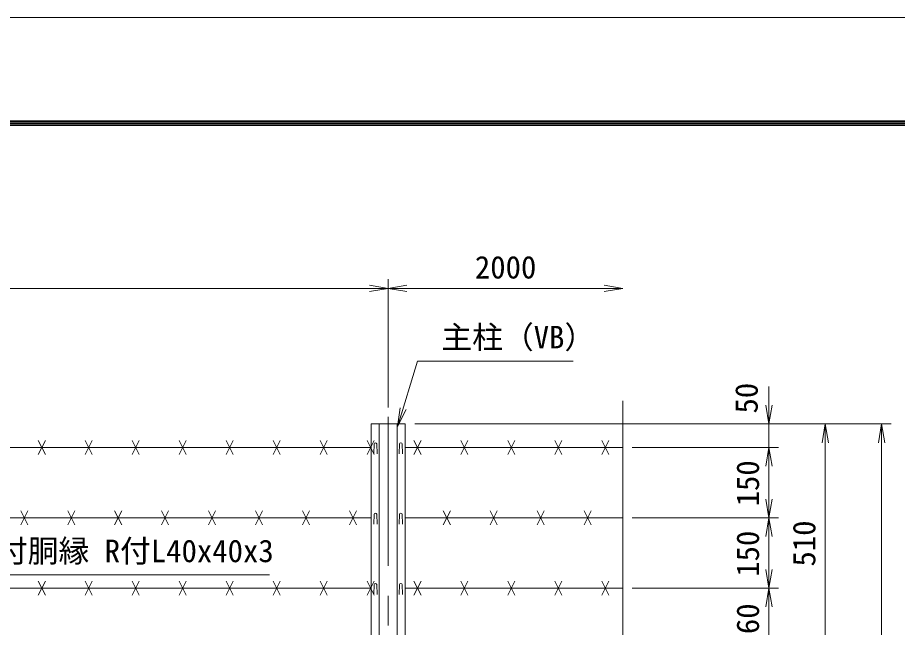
# Model space of a CAD drawing. Units: millimetres, scale not verified. Extents: x -4200 to 4200, y -2970 to 2970.
# Drawn here: x -2174 to -300, y 1670 to 2970 of the extents above; entities that cross this region are included whole.
import ezdxf
from ezdxf.enums import TextEntityAlignment as Align

# ---------------------------------------------------------------- set-up
doc = ezdxf.new("R2010")
doc.units = ezdxf.units.MM
doc.header["$LTSCALE"] = 10
doc.linetypes.add('USER1', pattern=[50.8, 31.75, -6.35, 6.35, -6.35])
for name, color, linetype, lineweight in [('0-0_D-STR1', 1, 'Continuous', 18), ('0-1_D-BMK', 2, 'USER1', 13), ('0-2_D-STR-DIM', 7, 'Continuous', 13), ('0-3_D-STR3', 3, 'Continuous', 13), ('0-7_D-STR-TXT', 7, 'Continuous', 13), ('0-8_0', 7, 'Continuous', 18), ('0-B_D-TTL', 7, 'Continuous', 18)]:
    doc.layers.add(name, color=color, linetype=linetype, lineweight=lineweight)
doc.styles.add('ＭＳ ゴシック', font='')
doc.styles.get('ＭＳ ゴシック').set_extended_font_data('MS Gothic')

# ---------------------------------------------------------------- blocks, each defined once
blk = doc.blocks.new('_Open')
at = {"layer": '0-8_0'}
blk.add_line((-10, 1.667), (0, 0), dxfattribs=at)
blk.add_lwpolyline([(-10, -1.667), (0, 0), (-10, 0)], dxfattribs=at)

msp = doc.modelspace()

# ---------------------------------------------------------------- linework, layer by layer
at = {"layer": '0-0_D-STR1'}
for p, q in [((-1403.97, -506.02), (-1403.97, 2103.98)), ((-1365.97, -506.02), (-1365.97, 2103.98)), ((-1348.47, -506.02), (-1348.47, 2103.98)), ((-1414.97, 2061.86), (-1415.72, 2040.36)), ((-1408.97, 2061.86), (-1408.22, 2040.36)), ((-1360.97, 2061.86), (-1361.72, 2040.36)), ((-1354.97, 2061.86), (-1354.22, 2040.36)), ((-1414.97, 1911.86), (-1415.72, 1890.36)), ((-1408.97, 1911.86), (-1408.22, 1890.36)), ((-1360.97, 1911.86), (-1361.72, 1890.36)), ((-1354.97, 1911.86), (-1354.22, 1890.36)), ((-1414.97, 1761.86), (-1415.72, 1740.36)), ((-1408.97, 1761.86), (-1408.22, 1740.36)), ((-1360.97, 1761.86), (-1361.72, 1740.36)), ((-1354.97, 1761.86), (-1354.22, 1740.36))]:
    msp.add_line(p, q, dxfattribs=at)
msp.add_lwpolyline([(-1421.47, -506.02), (-1421.47, 2103.98), (-1348.47, 2103.98)], dxfattribs=at)
for centre in [(-1411.97, 2060.61), (-1357.97, 2060.61), (-1411.97, 1910.61), (-1357.97, 1910.61), (-1411.97, 1760.61), (-1357.97, 1760.61)]:
    msp.add_arc(centre, 3.25, 22.61986, 157.38014, dxfattribs=at)
at = {"layer": '0-1_D-BMK'}
msp.add_line((-1384.97, 2118.98), (-1384.97, -521.02), dxfattribs=at)
at = {"layer": '0-2_D-STR-DIM'}
for p, q in [((-1384.97, 2138.98), (-1384.97, 2412.76)), ((-1384.97, 2138.98), (-1384.97, 2412.76)), ((-3384.97, 2392.76), (-1384.97, 2392.76)), ((-1384.97, 2392.76), (-884.97, 2392.76)), ((-573.93, 2143.98), (-573.93, 2183.98)), ((-884.97, 2153.43), (-884.97, 784.63)), ((-1328.47, 2103.98), (-433.93, 2103.98)), ((-1328.47, 2103.98), (-313.93, 2103.98)), ((-1328.47, 2103.98), (-553.93, 2103.98)), ((-573.93, 2053.98), (-573.93, 2103.98)), ((-453.93, 1593.98), (-453.93, 2103.98)), ((-333.93, -506.02), (-333.93, 2103.98)), ((-864.97, 2053.98), (-553.93, 2053.98)), ((-864.97, 2053.98), (-553.93, 2053.98)), ((-573.93, 1903.98), (-573.93, 2053.98)), ((-573.93, 2013.98), (-573.93, 1973.98)), ((-864.97, 1903.98), (-553.93, 1903.98)), ((-864.97, 1903.98), (-553.93, 1903.98)), ((-573.93, 1753.98), (-573.93, 1903.98)), ((-864.97, 1753.98), (-553.93, 1753.98)), ((-864.97, 1753.98), (-553.93, 1753.98)), ((-573.93, 1593.98), (-573.93, 1753.98))]:
    msp.add_line(p, q, dxfattribs=at)
at = {"layer": '0-3_D-STR3'}
for p, q in [((-2129.97, 2038.98), (-2114.97, 2068.98)), ((-2129.97, 2068.98), (-2114.97, 2038.98)), ((-2029.97, 2038.98), (-2014.97, 2068.98)), ((-2029.97, 2068.98), (-2014.97, 2038.98)), ((-1929.97, 2038.98), (-1914.97, 2068.98)), ((-1929.97, 2068.98), (-1914.97, 2038.98)), ((-1829.97, 2038.98), (-1814.97, 2068.98)), ((-1829.97, 2068.98), (-1814.97, 2038.98)), ((-1729.97, 2038.98), (-1714.97, 2068.98)), ((-1729.97, 2068.98), (-1714.97, 2038.98)), ((-1629.97, 2038.98), (-1614.97, 2068.98)), ((-1629.97, 2068.98), (-1614.97, 2038.98)), ((-1529.97, 2038.98), (-1514.97, 2068.98)), ((-1529.97, 2068.98), (-1514.97, 2038.98)), ((-1429.97, 2038.98), (-1414.97, 2068.98)), ((-1429.97, 2068.98), (-1414.97, 2038.98)), ((-1329.97, 2038.98), (-1314.97, 2068.98)), ((-1329.97, 2068.98), (-1314.97, 2038.98)), ((-1229.97, 2038.98), (-1214.97, 2068.98)), ((-1229.97, 2068.98), (-1214.97, 2038.98)), ((-1129.97, 2038.98), (-1114.97, 2068.98)), ((-1129.97, 2068.98), (-1114.97, 2038.98)), ((-1029.97, 2038.98), (-1014.97, 2068.98)), ((-1029.97, 2068.98), (-1014.97, 2038.98)), ((-929.97, 2038.98), (-914.97, 2068.98)), ((-929.97, 2068.98), (-914.97, 2038.98)), ((-3359.97, 2053.98), (-1421.47, 2053.98)), ((-1348.47, 2053.98), (-884.97, 2053.98)), ((-2167.47, 1918.98), (-2152.47, 1888.98)), ((-2167.47, 1888.98), (-2152.47, 1918.98)), ((-2067.47, 1918.98), (-2052.47, 1888.98)), ((-2067.47, 1888.98), (-2052.47, 1918.98)), ((-1967.47, 1918.98), (-1952.47, 1888.98)), ((-1967.47, 1888.98), (-1952.47, 1918.98)), ((-1867.47, 1918.98), (-1852.47, 1888.98)), ((-1867.47, 1888.98), (-1852.47, 1918.98)), ((-1767.47, 1918.98), (-1752.47, 1888.98)), ((-1767.47, 1888.98), (-1752.47, 1918.98)), ((-1667.47, 1918.98), (-1652.47, 1888.98)), ((-1667.47, 1888.98), (-1652.47, 1918.98)), ((-1567.47, 1918.98), (-1552.47, 1888.98)), ((-1567.47, 1888.98), (-1552.47, 1918.98)), ((-1467.47, 1918.98), (-1452.47, 1888.98)), ((-1467.47, 1888.98), (-1452.47, 1918.98)), ((-1267.47, 1918.98), (-1252.47, 1888.98)), ((-1267.47, 1888.98), (-1252.47, 1918.98)), ((-1167.47, 1918.98), (-1152.47, 1888.98)), ((-1167.47, 1888.98), (-1152.47, 1918.98)), ((-1067.47, 1918.98), (-1052.47, 1888.98)), ((-1067.47, 1888.98), (-1052.47, 1918.98)), ((-967.47, 1918.98), (-952.47, 1888.98)), ((-967.47, 1888.98), (-952.47, 1918.98)), ((-3359.97, 1903.98), (-1421.47, 1903.98)), ((-1348.47, 1903.98), (-884.97, 1903.98)), ((-2129.97, 1738.98), (-2114.97, 1768.98)), ((-2129.97, 1768.98), (-2114.97, 1738.98)), ((-2029.97, 1738.98), (-2014.97, 1768.98)), ((-2029.97, 1768.98), (-2014.97, 1738.98)), ((-1929.97, 1738.98), (-1914.97, 1768.98)), ((-1929.97, 1768.98), (-1914.97, 1738.98)), ((-1829.97, 1738.98), (-1814.97, 1768.98)), ((-1829.97, 1768.98), (-1814.97, 1738.98)), ((-1729.97, 1738.98), (-1714.97, 1768.98)), ((-1729.97, 1768.98), (-1714.97, 1738.98)), ((-1629.97, 1738.98), (-1614.97, 1768.98)), ((-1629.97, 1768.98), (-1614.97, 1738.98)), ((-1529.97, 1738.98), (-1514.97, 1768.98)), ((-1529.97, 1768.98), (-1514.97, 1738.98)), ((-1429.97, 1738.98), (-1414.97, 1768.98)), ((-1429.97, 1768.98), (-1414.97, 1738.98)), ((-1329.97, 1738.98), (-1314.97, 1768.98)), ((-1329.97, 1768.98), (-1314.97, 1738.98)), ((-1229.97, 1738.98), (-1214.97, 1768.98)), ((-1229.97, 1768.98), (-1214.97, 1738.98)), ((-1129.97, 1738.98), (-1114.97, 1768.98)), ((-1129.97, 1768.98), (-1114.97, 1738.98)), ((-1029.97, 1738.98), (-1014.97, 1768.98)), ((-1029.97, 1768.98), (-1014.97, 1738.98)), ((-929.97, 1738.98), (-914.97, 1768.98)), ((-929.97, 1768.98), (-914.97, 1738.98)), ((-3359.97, 1753.98), (-1421.47, 1753.98)), ((-1348.47, 1753.98), (-884.97, 1753.98))]:
    msp.add_line(p, q, dxfattribs=at)
at = {"layer": '0-7_D-STR-TXT'}
for points in [[(-991.26, 2237.86), (-1322.64, 2237.86), (-1364.33, 2100.2)], [(-1637.87, 1782.37), (-2335.75, 1782.37), (-2393.31, 1595.89)]]:
    msp.add_lwpolyline(points, dxfattribs=at)
at = {"layer": '0-B_D-TTL', "color": 2}
msp.add_lwpolyline([(-4200, 2970), (4200, 2970), (4200, -2970), (-4200, -2970)], close=True, dxfattribs=at)
at = {"layer": '0-B_D-TTL'}
for points in [[(-3930, 2750), (3930, 2750), (3930, -2750), (-3930, -2750)], [(-3927.5, 2747.5), (3927.5, 2747.5), (3927.5, -2747.5), (-3927.5, -2747.5)], [(-3925, 2745), (3925, 2745), (3925, -2745), (-3925, -2745)], [(-3922.5, 2742.5), (3922.5, 2742.5), (3922.5, -2742.5), (-3922.5, -2742.5)], [(-3920, 2740), (3920, 2740), (3920, -2740), (-3920, -2740)]]:
    msp.add_lwpolyline(points, close=True, dxfattribs=at)

# ---------------------------------------------------------------- block references
at = {"layer": '0-2_D-STR-DIM', "xscale": 4, "yscale": 4}
for p in [(-1384.97, 2392.76), (-884.97, 2392.76)]:
    msp.add_blockref('_Open', p, dxfattribs=at)
for p, rotation in [((-1384.97, 2392.76), 180), ((-573.93, 2103.98), 270), ((-453.93, 2103.98), 90), ((-333.93, 2103.98), 90), ((-573.93, 2053.98), 90), ((-573.93, 2053.98), 90), ((-573.93, 1903.98), 270), ((-573.93, 1903.98), 90), ((-573.93, 1753.98), 270), ((-573.93, 1753.98), 90)]:
    msp.add_blockref('_Open', p, dxfattribs=dict(at, rotation=rotation))
at = {"layer": '0-7_D-STR-TXT', "xscale": 4, "yscale": 4, "rotation": 253.14944}
msp.add_blockref('_Open', (-1364.91, 2098.28), dxfattribs=at)

# ---------------------------------------------------------------- texts
at = {"layer": '0-2_D-STR-DIM', "style": 'ＭＳ ゴシック'}
msp.add_text('2000', height=48.09, dxfattribs=at).set_placement((-1200.24, 2399.51), align=Align.BOTTOM_LEFT)
for s, p in [('50', (-583.44, 2126.2)), ('150', (-580.68, 1928.32)), ('510', (-460.68, 1800.09)), ('150', (-580.68, 1778.32)), ('160', (-580.68, 1623.32))]:
    msp.add_text(s, height=48.09, rotation=90, dxfattribs=at).set_placement(p, align=Align.BOTTOM_LEFT)
at = {"layer": '0-7_D-STR-TXT', "style": 'ＭＳ ゴシック'}
for s, p in [('主柱（VB）', (-1271.72, 2250.44)), ('爪付胴縁 R付L40x40x3', (-2283.81, 1794.96))]:
    msp.add_text(s, height=48.09, dxfattribs=at).set_placement(p, align=Align.BOTTOM_LEFT)

doc.saveas('drawing.dxf')
